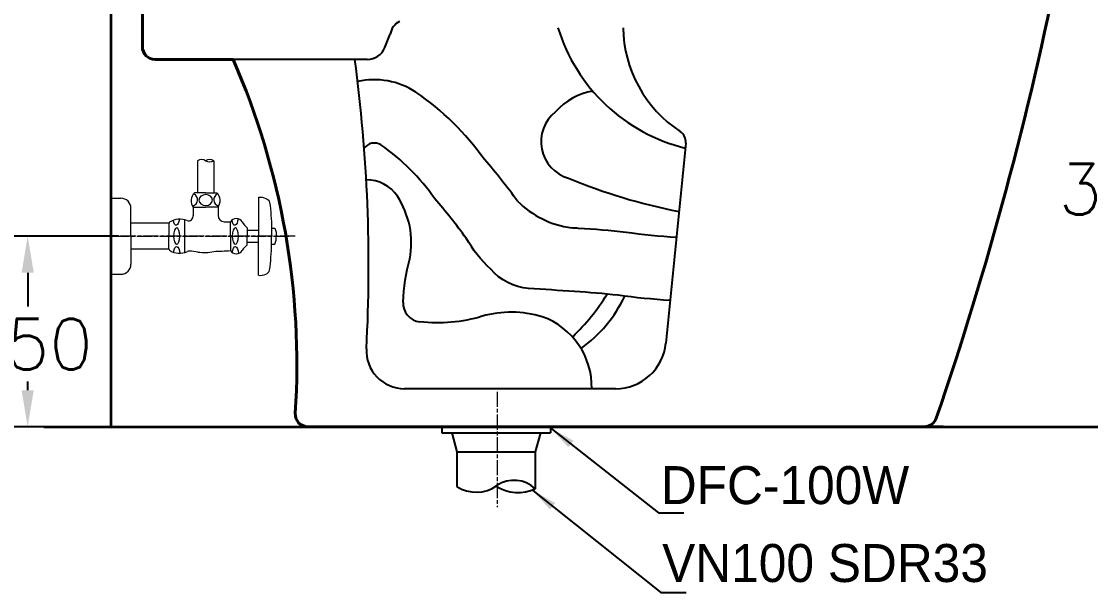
# Model space of a CAD drawing. Extents: x 64556 to 66981, y 58079 to 61510.
# Drawn here: x 65031 to 65876, y 58930 to 59381 of the extents above; entities that cross this region are included whole.
import ezdxf

# ---------------------------------------------------------------- set-up
doc = ezdxf.new("R2010")
doc.units = 0
doc.header["$MEASUREMENT"] = 0
doc.linetypes.add('AM_ISO08W050', pattern=[18, 12, -1.5, 3, -1.5])
doc.layers.get('Defpoints').update_dxf_attribs({"linetype": 'CONTINUOUS'})
for name, color, linetype, lineweight in [('AM_4', 40, 'CONTINUOUS', 13), ('AM_6', 2, 'CONTINUOUS', 30), ('AM_7', 4, 'AM_ISO08W050', 0), ('OUTLINE', 11, 'CONTINUOUS', 40), ('Y', 202, 'CONTINUOUS', 35)]:
    doc.layers.add(name, color=color, linetype=linetype, lineweight=lineweight)
for name, color, linetype in [('Dim', 4, 'CONTINUOUS'), ('LINE', 7, 'CONTINUOUS'), ('MAIN', 7, 'CONTINUOUS')]:
    doc.layers.add(name, color=color, linetype=linetype)
doc.styles.add('h', font='', dxfattribs={"height": 30})
doc.styles.get("Standard").update_dxf_attribs({"font": 'txt.shx', "bigfont": 'ghs.shx'})
doc.styles.get('h').set_extended_font_data('Haansoft Batang')
doc.dimstyles.new('SERIM', dxfattribs={"dimscale": 10, "dimtxt": 3, "dimasz": 2, "dimexe": 1, "dimexo": 1.5, "dimgap": 1, "dimtad": 1, "dimtoh": 1, "dimdec": 0, "dimdsep": 46, "dimtxsty": 'h', "dimcen": -0.3, "dimclrt": 2, "dimadec": 0, "dimazin": 0, "dimtfac": 1, "dimtdec": 0, "dimtmove": 1, "dimatfit": 3, "dimfxl": 0, "dimtolj": 1, "dimtzin": 0, "dimarcsym": 0})
doc.dimstyles.get("Standard").update_dxf_attribs({"dimtxt": 0.18, "dimasz": 0.18, "dimexe": 0.18, "dimexo": 0.0625, "dimgap": 0.09, "dimtad": 0, "dimtih": 1, "dimtoh": 1, "dimdec": 4, "dimzin": 0, "dimdsep": 46, "dimtxsty": 'Standard', "dimcen": 0.09, "dimadec": 0, "dimazin": 0, "dimtfac": 1, "dimtdec": 4, "dimtofl": 0, "dimtmove": 0, "dimatfit": 0, "dimfxl": 0, "dimtolj": 1, "dimtzin": 0, "dimarcsym": 0})

# ---------------------------------------------------------------- blocks, each defined once
blk = doc.blocks.new('*D19')
at = {"layer": 'Defpoints', "color": 0}
for p in [(65131.26, 59691.13), (64921.63, 59061.13), (65131.26, 59061.13)]:
    blk.add_point(p, dxfattribs=at)
at = {"layer": 'Dim', "color": 0, "lineweight": -2}
for p, q in [((65121.26, 59691.13), (64892.83, 59691.13)), ((64921.63, 59662.33), (64921.63, 59405.73)), ((64921.63, 59089.93), (64921.63, 59346.53)), ((65121.26, 59061.13), (64892.83, 59061.13))]:
    blk.add_line(p, q, dxfattribs=at)
at = {"layer": 'Dim', "color": 0}
for points in [[(64916.83, 59662.33), (64926.43, 59662.33), (64921.63, 59691.13)], [(64916.83, 59089.93), (64926.43, 59089.93), (64921.63, 59061.13)]]:
    blk.add_solid(points, dxfattribs=at)
at = {"layer": 'Dim', "color": 0, "insert": (64921.63, 59376.13), "char_height": 40, "attachment_point": 5}
blk.add_mtext('\\A1;630', dxfattribs=at)
blk = doc.blocks.new('*D20')
at = {"layer": 'Defpoints', "color": 0}
for p in [(65846.26, 59436.13), (65846.26, 59061.13), (65901.63, 59061.13)]:
    blk.add_point(p, dxfattribs=at)
at = {"layer": 'Dim', "color": 0, "lineweight": -2}
for p, q in [((65856.26, 59436.13), (65930.43, 59436.13)), ((65901.63, 59407.33), (65901.63, 59278.23)), ((65901.63, 59089.93), (65901.63, 59219.03)), ((65856.26, 59061.13), (65930.43, 59061.13))]:
    blk.add_line(p, q, dxfattribs=at)
at = {"layer": 'Dim', "color": 0}
for points in [[(65896.83, 59407.33), (65906.43, 59407.33), (65901.63, 59436.13)], [(65896.83, 59089.93), (65906.43, 59089.93), (65901.63, 59061.13)]]:
    blk.add_solid(points, dxfattribs=at)
at = {"layer": 'Dim', "color": 0, "insert": (65901.63, 59248.63), "char_height": 40, "attachment_point": 5}
blk.add_mtext('\\A1;375', dxfattribs=at)
blk = doc.blocks.new('*D21')
at = {"layer": 'Defpoints', "color": 0}
for p in [(65117.26, 59211.5), (65035.63, 59061.13), (65101.26, 59061.13)]:
    blk.add_point(p, dxfattribs=at)
at = {"layer": 'Dim', "color": 0, "lineweight": -2}
for p, q in [((65107.26, 59211.5), (65006.83, 59211.5)), ((65035.63, 59182.7), (65035.63, 59155.91)), ((65035.63, 59089.93), (65035.63, 59096.71)), ((65091.26, 59061.13), (65006.83, 59061.13))]:
    blk.add_line(p, q, dxfattribs=at)
at = {"layer": 'Dim', "color": 0}
for points in [[(65030.83, 59182.7), (65040.43, 59182.7), (65035.63, 59211.5)], [(65030.83, 59089.93), (65040.43, 59089.93), (65035.63, 59061.13)]]:
    blk.add_solid(points, dxfattribs=at)
at = {"layer": 'Dim', "color": 0, "insert": (65035.63, 59126.31), "char_height": 40, "attachment_point": 5}
blk.add_mtext('\\A1;150', dxfattribs=at)

msp = doc.modelspace()

# ---------------------------------------------------------------- linework, layer by layer
at = {"layer": 'AM_4', "color": 0}
for p, q in [((65169.91, 59271.13), (65169.91, 59245.87)), ((65182.61, 59271.13), (65182.61, 59245.87)), ((65101.26, 59261.5), (65101.26, 59201.5)), ((65176.26, 59245.87), (65167.37, 59245.87)), ((65176.26, 59245.87), (65185.15, 59245.87)), ((65217.95, 59242.26), (65217.95, 59211.5)), ((65101.26, 59241.5), (65109.26, 59241.5)), ((65117.26, 59211.5), (65117.26, 59233.5)), ((65166.5, 59234.32), (65176.26, 59234.32)), ((65166.5, 59234.32), (65166.5, 59227.99)), ((65186.02, 59234.32), (65176.26, 59234.32)), ((65147.25, 59221.75), (65117.26, 59221.75)), ((65147.24, 59221.35), (65147.24, 59211.5)), ((65159.67, 59198.65), (65159.67, 59224.49)), ((65195.83, 59211.5), (65195.83, 59222.84)), ((65209.13, 59218.24), (65209.13, 59211.5)), ((65228.27, 59217.74), (65228.27, 59211.5)), ((65117.26, 59211.5), (65117.26, 59189.5)), ((65147.24, 59201.65), (65147.24, 59211.5)), ((65195.83, 59211.5), (65195.83, 59200.16)), ((65209.13, 59216.25), (65217.95, 59216.25)), ((65209.13, 59204.76), (65209.13, 59211.5)), ((65217.95, 59180.74), (65217.95, 59211.5)), ((65228.27, 59205.25), (65228.27, 59211.5)), ((65147.25, 59201.25), (65117.26, 59201.25)), ((65209.13, 59206.75), (65217.95, 59206.75)), ((65101.26, 59181.5), (65109.26, 59181.5))]:
    msp.add_line(p, q, dxfattribs=at)
for points in [[(65217.95, 59242.26, -0.166914), (65223.79, 59241.35, -0.233433), (65226.78, 59238.24, -0.034886), (65228.27, 59217.74), (65230.88, 59217.74, -0.123331), (65232.11, 59211.44)], [(65186.02, 59234.32), (65186.02, 59227.99, 0.330731), (65190.86, 59222.77), (65195.83, 59222.84)], [(65217.95, 59180.74, 0.166914), (65223.79, 59181.65, 0.233433), (65226.78, 59184.76, 0.034886), (65228.27, 59205.25), (65230.88, 59205.25, 0.123331), (65232.11, 59211.56)]]:
    msp.add_lwpolyline(points, format="xyb", dxfattribs=at)
for centre, radius, start, end in [((65173.08, 59265.63), 6.35, 60, 120), ((65179.43, 59265.63), 6.35, 60, 120), ((65179.43, 59276.63), 6.35, 240, 300), ((65174.13, 59239.56), 9.25, 136.94543, 214.44201), ((65164.74, 59240.29), 5.13, 284.24994, 66.94895), ((65187.77, 59240.29), 5.13, 113.05105, 255.75006), ((65178.38, 59239.56), 9.25, 325.55799, 43.05457), ((65109.26, 59233.5), 8, 0, 90), ((65155.88, 59209.87), 15.1, 67.7132, 122.62432), ((65160.57, 59228.64), 5.97, 317.11823, 353.71037), ((65200.49, 59219.92), 5.5, 32.06354, 147.93646), ((65148.57, 59221.54), 1.34, 128.25001, 188.13054), ((65162.74, 59226.62), 3, 247.7132, 317.11823), ((65218.53, 59230.4), 15.37, 209.46255, 232.27209), ((65148.57, 59201.46), 1.34, 171.86946, 231.74999), ((65155.56, 59212.14), 14.1, 236.30691, 296.3207), ((65163.14, 59196.81), 3, 86.95687, 116.3207), ((65160.22, 59141.82), 58.07, 80.19319, 86.95687), ((65167.38, 59663.57), 464.28, 271.88575, 273.51324), ((65200.49, 59203.08), 5.5, 212.06354, 327.93646), ((65218.53, 59192.6), 15.37, 127.72791, 150.53745), ((65175.16, 59230.17), 31.53, 260.77677, 283.75723), ((65109.26, 59189.5), 8, 270, 0)]:
    msp.add_arc(centre, radius, start, end, dxfattribs=at)
at = {"layer": 'AM_4', "color": 0, "extrusion": (0, 0, -1)}
for centre, major_axis, ratio, start_param, end_param in [((65176.32, 59240.04), (5.34, 0), 0.813611, -4.712389, 1.570796), ((65199.44, 59226.62), (-0.07, -6.46), 0.383483, 4.9223, 7.474632), ((65153.08, 59226.62), (-0.07, -6.46), 0.383483, 4.967368, 7.446372), ((65153.33, 59196.93), (-0.07, -6.46), 0.383483, 1.86121, 4.535285), ((65199.69, 59196.93), (-0.07, -6.46), 0.383483, 1.82765, 4.567783)]:
    msp.add_ellipse(centre, major_axis=major_axis, ratio=ratio, start_param=start_param, end_param=end_param, dxfattribs=at)
for centre in [(65153.33, 59211.59), (65199.69, 59211.59)]:
    msp.add_ellipse(centre, major_axis=(-0.07, -6.46), ratio=0.383483, dxfattribs=at)
at = {"layer": 'AM_7', "color": 0}
for p, q in [((65247.05, 59211.5), (65043.84, 59211.5)), ((65067.87, 59211.5), (65243.41, 59211.5)), ((65406.69, 59088.73), (65406.69, 58997.53))]:
    msp.add_line(p, q, dxfattribs=at)
at = {"layer": 'Defpoints', "color": 0}
msp.add_arc((65347.25, 59158.77), 15, 177.18663, 263.50523, dxfattribs=at)
at = {"layer": 'LINE', "color": 0}
for p, q in [((65317.89, 59360.56), (65322.11, 59371.1)), ((65303.97, 59351.13), (65197.9, 59351.13)), ((65303.97, 59351.13), (65197.9, 59351.13)), ((65555.62, 59284.88), (65539.94, 59127.04)), ((65500.15, 59091.13), (65333.28, 59091.13))]:
    msp.add_line(p, q, dxfattribs=at)
for points in [[(65422.73, 59239.08, 0.021845), (65396.62, 59272.03, 0.087101), (65342.28, 59325.36, 0.202377), (65296.35, 59333.58, 0.202377)], [(65543.29, 59160.76, -0.017186), (65502.22, 59164.86, 0.014236), (65467.66, 59167.8, 0.000658), (65431.42, 59170.33, -0.19944), (65401.5, 59185.5, -0.077391), (65382.11, 59209.93, 0.023122), (65357.24, 59241.11, 0.08911), (65314.68, 59283.66, 0.386551), (65301.5, 59280.96)], [(65332.27, 59159.51, -0.052277), (65337.55, 59193.6, 0.09287), (65337.55, 59219.48, 0.078953), (65327.84, 59243.21, 0.244481), (65303.14, 59256.13, 0.244481)], [(65548.24, 59210.55, -0.018179), (65508.41, 59214.47, 0.014296), (65470.86, 59217.7, 0.0001), (65465.31, 59218.1)], [(65481.3, 59091.13, 0.324324), (65442.15, 59147.92, 0.144237), (65394.73, 59148.31, -0.1021), (65345.56, 59143.87, -0.1021)]]:
    msp.add_lwpolyline(points, format="xyb", dxfattribs=at)
for centre, radius, start, end in [((65335.28, 59369.11), 13.32, 115.53215, 171.41739), ((65588.49, 59417.12), 140, 197.02609, 256.25879), ((65606.03, 59377.86), 100, 180.99308, 236.71931), ((65303.97, 59366.13), 15, 270, 338.19859), ((64078.44, 59187.74), 1226.61, 356.95991, 7.65444), ((65490.38, 59276.82), 50, 99.5476, 138.8298), ((65471.26, 59286.13), 30, 128.10172, 254.03589), ((65545.67, 59285.9), 10, 354.14399, 56.71931), ((65635.33, 59672.98), 450, 247.48464, 259.10552), ((65475.44, 59292.34), 74.93, 225.29355, 262.23076), ((65349.3, 59254.53), 169.25, 313.71474, 328.37889), ((65410.92, 59209.75), 106.69, 305.4941, 334.71904), ((65500.15, 59131.13), 40, 270, 354.14399), ((65333.28, 59121.13), 30, 177.00901, 270)]:
    msp.add_arc(centre, radius, start, end, dxfattribs=at)
at = {"layer": 'MAIN', "color": 7}
for p, q in [((65362.74, 59061.4), (65362.74, 59056.4)), ((65362.74, 59056.4), (65448.74, 59056.4)), ((65370.74, 59056.4), (65374.74, 59041.4)), ((65440.74, 59056.4), (65436.74, 59041.4)), ((65448.74, 59061.4), (65448.74, 59056.4)), ((65374.74, 59041.4), (65436.74, 59041.4)), ((65374.74, 59041.4), (65374.74, 59013.88)), ((65436.74, 59041.4), (65436.74, 59012.11))]:
    msp.add_line(p, q, dxfattribs=at)
for centre, radius, start, end in [((65390, 59037.52), 28.14, 237.14755, 305.62875), ((65423.13, 59041.17), 32.09, 237.19027, 295.10181), ((65419.98, 58994.42), 24.37, 46.53795, 123.88218)]:
    msp.add_arc(centre, radius, start, end, dxfattribs=at)
at = {"layer": 'OUTLINE', "color": 0}
for p, q in [((65126.26, 59636.13), (65126.26, 59361.13)), ((65197.9, 59351.13), (65136.26, 59351.13)), ((65186.04, 59351.13), (65136.26, 59351.13)), ((65759.11, 59061.13), (65257.02, 59061.13))]:
    msp.add_line(p, q, dxfattribs=at)
for centre, radius, start, end in [((63139.23, 59966.45), 2764.45, 341.03226, 348.81297), ((65136.26, 59361.13), 10, 180, 270), ((64648.29, 59110.44), 600, 356.30465, 23.64954), ((65257.02, 59071.13), 10, 176.30465, 270), ((65744.11, 59071.13), 10, 270, 341.18305)]:
    msp.add_arc(centre, radius, start, end, dxfattribs=at)
at = {"layer": 'Y', "color": 0}
for p, q in [((65101.26, 60549.68), (65101.26, 59061.13)), ((65048.42, 59061.13), (66290.18, 59061.13))]:
    msp.add_line(p, q, dxfattribs=at)

# ---------------------------------------------------------------- texts
at = {"layer": 'AM_6', "color": 0, "char_height": 30, "attachment_point": 4}
for s, insert in [('{\\fGulim|b0|i0|c129|p50;DFC-100W}', (65535.89, 59014.77)), ('{\\fGulim|b0|i0|c129|p50;VN100 SDR33}', (65536.97, 58953.26))]:
    msp.add_mtext(s, dxfattribs=dict(at, insert=insert))

# ---------------------------------------------------------------- dimensions: what is measured, and where the dimension line sits
at = {"layer": 'Dim', "color": 0}
for base, p1, p2, picture, middle in [((64921.63, 59061.13), (65131.26, 59691.13), (65131.26, 59061.13), '*D19', (64921.63, 59376.13)), ((65901.63, 59061.13), (65846.26, 59436.13), (65846.26, 59061.13), '*D20', (65901.63, 59248.63)), ((65035.63, 59061.13), (65117.26, 59211.5), (65101.26, 59061.13), '*D21', (65035.63, 59126.31))]:
    dim = msp.add_linear_dim(base=base, p1=p1, p2=p2, angle=90, dimstyle='Standard', override={"dimscale": 160, "dimtxt": 0.25, "dimgap": 0.06, "dimdec": 0, "dimatfit": 3}, dxfattribs=at)
    dim.commit()
    dim.dimension.update_dxf_attribs({"geometry": picture, "text_midpoint": middle, "dimtype": 160})

# ---------------------------------------------------------------- leaders
for points in [[(65449.18, 59059.73), (65534.18, 58993.07), (65554.18, 58993.07)], [(65434.73, 59010.76), (65535.82, 58930.13), (65555.82, 58930.13)]]:
    msp.add_leader(points, dimstyle='SERIM', override={"dimse1": 1}, dxfattribs=at)

doc.saveas('drawing.dxf')
